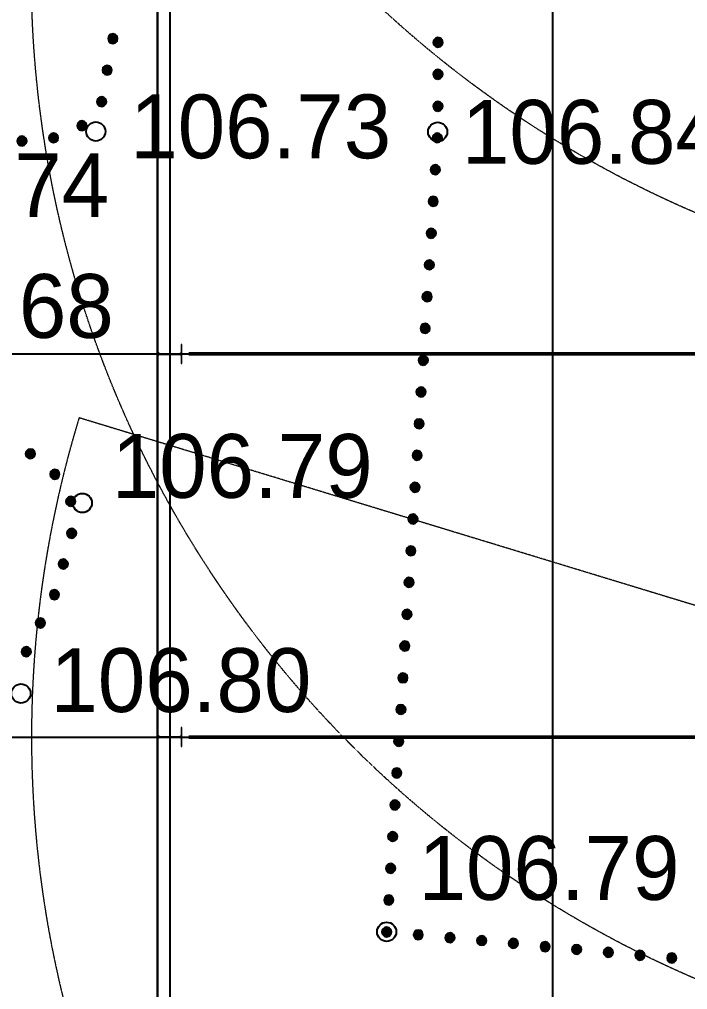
# Model space of a CAD drawing. Header units: millimetres. Extents: x 172667 to 1873135, y -274708 to 168495.
# Drawn here: x 1775356 to 1785829, y 29312 to 44510 of the extents above; entities that cross this region are included whole.
import ezdxf
from ezdxf.enums import TextEntityAlignment as Align

# ---------------------------------------------------------------- set-up
doc = ezdxf.new("R2010")
doc.units = ezdxf.units.MM
doc.linetypes.add('DASHED', pattern=[0.75, 0.5, -0.25])
doc.linetypes.add('осевая', pattern=[2, 1.25, -0.25, 0.25, -0.25])
for name, color, linetype, lineweight in [('0004-Осевая', 4, 'осевая', 25), ('СО_20_колонны', 7, 'Continuous', 50), ('СО_50_фермы', 7, 'Continuous', 50)]:
    doc.layers.add(name, color=color, linetype=linetype, lineweight=lineweight)
doc.layers.add('_ТОПО', color=253, linetype='Continuous')
doc.layers.add('SC007', color=7, linetype='Continuous')
doc.styles.add('F2', font='', dxfattribs={"height": 0.000909972})
doc.styles.get('F2').set_extended_font_data('D431')

# ---------------------------------------------------------------- blocks, each defined once
blk = doc.blocks.new('SYMBOL2060001')
at = {"layer": 'SC007'}
blk.add_circle((0, 0), 0.15, dxfattribs=at)
blk = doc.blocks.new('APF136500')
at = {"lineweight": 13}
for p, q in [((-149.5, 370.5), (-149.5, 383)), ((-149.5, 383), (149.5, 383)), ((-28, 370.5), (-149.5, 370.5)), ((-6, 34.5), (-6, 348.5)), ((6, 34.5), (6, 348.5)), ((149.5, 370.5), (28, 370.5)), ((149.5, 383), (149.5, 370.5)), ((-149.5, 0), (-149.5, 12.5)), ((-149.5, 12.5), (-28, 12.5)), ((149.5, 0), (-149.5, 0)), ((28, 12.5), (149.5, 12.5)), ((149.5, 12.5), (149.5, 0))]:
    blk.add_line(p, q, dxfattribs=at)
for centre, start, end in [((-28, 348.5), 0, 90), ((28, 348.5), 90, 180), ((-28, 34.5), 270, 0), ((28, 34.5), 180, 270)]:
    blk.add_arc(centre, 22, start, end, dxfattribs=at)
blk.add_point((0, 191.5), dxfattribs=at)

msp = doc.modelspace()

# ---------------------------------------------------------------- hatches: boundary and pattern name
at = {"layer": '_ТОПО', "linetype": 'ByBlock', "lineweight": -2}
for points in [[(1776821.2, 44135.1), (1776856.2, 44145.1), (1776886.2, 44170.1), (1776896.2, 44210.1), (1776886.2, 44245.1), (1776856.2, 44275.1), (1776821.2, 44285.1), (1776781.2, 44275.1), (1776756.2, 44245.1), (1776746.2, 44210.1), (1776756.2, 44170.1), (1776781.2, 44145.1)], [(1781916.2, 44075.1), (1781956.2, 44085.1), (1781981.2, 44110.1), (1781991.2, 44150.1), (1781981.2, 44185.1), (1781956.2, 44215.1), (1781916.2, 44225.1), (1781881.2, 44215.1), (1781851.2, 44185.1), (1781841.2, 44150.1), (1781851.2, 44110.1), (1781881.2, 44085.1)], [(1776731.2, 43640.1), (1776771.2, 43650.1), (1776796.2, 43680.1), (1776806.2, 43715.1), (1776796.2, 43755.1), (1776771.2, 43780.1), (1776731.2, 43790.1), (1776696.2, 43780.1), (1776666.2, 43755.1), (1776656.2, 43715.1), (1776666.2, 43680.1), (1776696.2, 43650.1)], [(1781916.2, 43575.1), (1781951.2, 43585.1), (1781981.2, 43615.1), (1781991.2, 43650.1), (1781981.2, 43690.1), (1781951.2, 43715.1), (1781916.2, 43725.1), (1781876.2, 43715.1), (1781851.2, 43690.1), (1781841.2, 43650.1), (1781851.2, 43615.1), (1781876.2, 43585.1)], [(1776646.2, 43145.1), (1776681.2, 43155.1), (1776711.2, 43185.1), (1776721.2, 43220.1), (1776711.2, 43260.1), (1776681.2, 43285.1), (1776646.2, 43295.1), (1776606.2, 43285.1), (1776581.2, 43260.1), (1776571.2, 43220.1), (1776581.2, 43185.1), (1776606.2, 43155.1)], [(1781916.2, 43075.1), (1781951.2, 43085.1), (1781981.2, 43115.1), (1781991.2, 43150.1), (1781981.2, 43190.1), (1781951.2, 43215.1), (1781916.2, 43225.1), (1781876.2, 43215.1), (1781851.2, 43190.1), (1781841.2, 43150.1), (1781851.2, 43115.1), (1781876.2, 43085.1)], [(1776336.2, 42770.1), (1776371.2, 42780.1), (1776401.2, 42810.1), (1776411.2, 42845.1), (1776401.2, 42885.1), (1776371.2, 42910.1), (1776336.2, 42920.1), (1776296.2, 42910.1), (1776271.2, 42885.1), (1776261.2, 42845.1), (1776271.2, 42810.1), (1776296.2, 42780.1)], [(1775891.2, 42580.1), (1775931.2, 42590.1), (1775956.2, 42615.1), (1775966.2, 42655.1), (1775956.2, 42690.1), (1775931.2, 42720.1), (1775891.2, 42730.1), (1775856.2, 42720.1), (1775826.2, 42690.1), (1775816.2, 42655.1), (1775826.2, 42615.1), (1775856.2, 42590.1)], [(1781906.2, 42580.1), (1781941.2, 42590.1), (1781971.2, 42615.1), (1781981.2, 42655.1), (1781971.2, 42690.1), (1781941.2, 42720.1), (1781906.2, 42730.1), (1781871.2, 42720.1), (1781841.2, 42690.1), (1781831.2, 42655.1), (1781841.2, 42615.1), (1781871.2, 42590.1)], [(1775396.2, 42530.1), (1775431.2, 42540.1), (1775461.2, 42570.1), (1775471.2, 42605.1), (1775461.2, 42645.1), (1775431.2, 42670.1), (1775396.2, 42680.1), (1775356.2, 42670.1), (1775331.2, 42645.1), (1775321.2, 42605.1), (1775331.2, 42570.1), (1775356.2, 42540.1)], [(1781876.2, 42080.1), (1781911.2, 42090.1), (1781941.2, 42120.1), (1781951.2, 42155.1), (1781941.2, 42195.1), (1781911.2, 42220.1), (1781876.2, 42230.1), (1781836.2, 42220.1), (1781811.2, 42195.1), (1781801.2, 42155.1), (1781811.2, 42120.1), (1781836.2, 42090.1)], [(1781841.2, 41585.1), (1781881.2, 41595.1), (1781906.2, 41620.1), (1781916.2, 41660.1), (1781906.2, 41695.1), (1781881.2, 41725.1), (1781841.2, 41735.1), (1781806.2, 41725.1), (1781776.2, 41695.1), (1781766.2, 41660.1), (1781776.2, 41620.1), (1781806.2, 41595.1)], [(1781811.2, 41085.1), (1781846.2, 41095.1), (1781876.2, 41125.1), (1781886.2, 41160.1), (1781876.2, 41200.1), (1781846.2, 41225.1), (1781811.2, 41235.1), (1781771.2, 41225.1), (1781746.2, 41200.1), (1781736.2, 41160.1), (1781746.2, 41125.1), (1781771.2, 41095.1)], [(1781781.2, 40590.1), (1781816.2, 40600.1), (1781846.2, 40625.1), (1781856.2, 40665.1), (1781846.2, 40700.1), (1781816.2, 40730.1), (1781781.2, 40740.1), (1781741.2, 40730.1), (1781716.2, 40700.1), (1781706.2, 40665.1), (1781716.2, 40625.1), (1781741.2, 40600.1)], [(1781746.2, 40090.1), (1781786.2, 40100.1), (1781811.2, 40130.1), (1781821.2, 40165.1), (1781811.2, 40205.1), (1781786.2, 40230.1), (1781746.2, 40240.1), (1781711.2, 40230.1), (1781681.2, 40205.1), (1781671.2, 40165.1), (1781681.2, 40130.1), (1781711.2, 40100.1)], [(1781716.2, 39595.1), (1781751.2, 39605.1), (1781781.2, 39630.1), (1781791.2, 39670.1), (1781781.2, 39705.1), (1781751.2, 39735.1), (1781716.2, 39745.1), (1781676.2, 39735.1), (1781651.2, 39705.1), (1781641.2, 39670.1), (1781651.2, 39630.1), (1781676.2, 39605.1)], [(1781686.2, 39095.1), (1781721.2, 39105.1), (1781751.2, 39135.1), (1781761.2, 39170.1), (1781751.2, 39210.1), (1781721.2, 39235.1), (1781686.2, 39245.1), (1781646.2, 39235.1), (1781621.2, 39210.1), (1781611.2, 39170.1), (1781621.2, 39135.1), (1781646.2, 39105.1)], [(1781651.2, 38600.1), (1781691.2, 38610.1), (1781716.2, 38635.1), (1781726.2, 38675.1), (1781716.2, 38710.1), (1781691.2, 38740.1), (1781651.2, 38750.1), (1781616.2, 38740.1), (1781586.2, 38710.1), (1781576.2, 38675.1), (1781586.2, 38635.1), (1781616.2, 38610.1)], [(1781621.2, 38100.1), (1781656.2, 38110.1), (1781686.2, 38140.1), (1781696.2, 38175.1), (1781686.2, 38215.1), (1781656.2, 38240.1), (1781621.2, 38250.1), (1781581.2, 38240.1), (1781556.2, 38215.1), (1781546.2, 38175.1), (1781556.2, 38140.1), (1781581.2, 38110.1)], [(1775526.2, 37630.1), (1775566.2, 37640.1), (1775591.2, 37665.1), (1775601.2, 37705.1), (1775591.2, 37740.1), (1775566.2, 37770.1), (1775526.2, 37780.1), (1775491.2, 37770.1), (1775461.2, 37740.1), (1775451.2, 37705.1), (1775461.2, 37665.1), (1775491.2, 37640.1)], [(1781586.2, 37605.1), (1781626.2, 37615.1), (1781651.2, 37640.1), (1781661.2, 37680.1), (1781651.2, 37715.1), (1781626.2, 37745.1), (1781586.2, 37755.1), (1781551.2, 37745.1), (1781526.2, 37715.1), (1781516.2, 37680.1), (1781526.2, 37640.1), (1781551.2, 37615.1)], [(1775911.2, 37310.1), (1775951.2, 37320.1), (1775976.2, 37350.1), (1775986.2, 37385.1), (1775976.2, 37425.1), (1775951.2, 37450.1), (1775911.2, 37460.1), (1775876.2, 37450.1), (1775846.2, 37425.1), (1775836.2, 37385.1), (1775846.2, 37350.1), (1775876.2, 37320.1)], [(1781556.2, 37105.1), (1781596.2, 37115.1), (1781621.2, 37145.1), (1781631.2, 37180.1), (1781621.2, 37220.1), (1781596.2, 37245.1), (1781556.2, 37255.1), (1781521.2, 37245.1), (1781491.2, 37220.1), (1781481.2, 37180.1), (1781491.2, 37145.1), (1781521.2, 37115.1)], [(1776161.2, 36885.1), (1776201.2, 36895.1), (1776226.2, 36920.1), (1776236.2, 36960.1), (1776226.2, 36995.1), (1776201.2, 37025.1), (1776161.2, 37035.1), (1776126.2, 37025.1), (1776096.2, 36995.1), (1776086.2, 36960.1), (1776096.2, 36920.1), (1776126.2, 36895.1)], [(1781526.2, 36610.1), (1781561.2, 36620.1), (1781591.2, 36645.1), (1781601.2, 36685.1), (1781591.2, 36720.1), (1781561.2, 36750.1), (1781526.2, 36760.1), (1781486.2, 36750.1), (1781461.2, 36720.1), (1781451.2, 36685.1), (1781461.2, 36645.1), (1781486.2, 36620.1)], [(1776176.2, 36385.1), (1776211.2, 36395.1), (1776241.2, 36425.1), (1776251.2, 36460.1), (1776241.2, 36500.1), (1776211.2, 36525.1), (1776176.2, 36535.1), (1776136.2, 36525.1), (1776111.2, 36500.1), (1776101.2, 36460.1), (1776111.2, 36425.1), (1776136.2, 36395.1)], [(1781491.2, 36110.1), (1781531.2, 36120.1), (1781556.2, 36150.1), (1781566.2, 36185.1), (1781556.2, 36225.1), (1781531.2, 36250.1), (1781491.2, 36260.1), (1781456.2, 36250.1), (1781426.2, 36225.1), (1781416.2, 36185.1), (1781426.2, 36150.1), (1781456.2, 36120.1)], [(1776046.2, 35905.1), (1776081.2, 35915.1), (1776111.2, 35940.1), (1776121.2, 35980.1), (1776111.2, 36015.1), (1776081.2, 36045.1), (1776046.2, 36055.1), (1776006.2, 36045.1), (1775981.2, 36015.1), (1775971.2, 35980.1), (1775981.2, 35940.1), (1776006.2, 35915.1)], [(1781461.2, 35615.1), (1781501.2, 35625.1), (1781526.2, 35650.1), (1781536.2, 35690.1), (1781526.2, 35725.1), (1781501.2, 35755.1), (1781461.2, 35765.1), (1781426.2, 35755.1), (1781396.2, 35725.1), (1781386.2, 35690.1), (1781396.2, 35650.1), (1781426.2, 35625.1)], [(1775906.2, 35425.1), (1775941.2, 35435.1), (1775971.2, 35465.1), (1775981.2, 35500.1), (1775971.2, 35540.1), (1775941.2, 35565.1), (1775906.2, 35575.1), (1775866.2, 35565.1), (1775841.2, 35540.1), (1775831.2, 35500.1), (1775841.2, 35465.1), (1775866.2, 35435.1)], [(1781431.2, 35115.1), (1781466.2, 35125.1), (1781496.2, 35155.1), (1781506.2, 35190.1), (1781496.2, 35230.1), (1781466.2, 35255.1), (1781431.2, 35265.1), (1781391.2, 35255.1), (1781366.2, 35230.1), (1781356.2, 35190.1), (1781366.2, 35155.1), (1781391.2, 35125.1)], [(1775686.2, 34980.1), (1775721.2, 34990.1), (1775751.2, 35015.1), (1775761.2, 35055.1), (1775751.2, 35090.1), (1775721.2, 35120.1), (1775686.2, 35130.1), (1775646.2, 35120.1), (1775621.2, 35090.1), (1775611.2, 35055.1), (1775621.2, 35015.1), (1775646.2, 34990.1)], [(1775466.2, 34530.1), (1775501.2, 34540.1), (1775531.2, 34570.1), (1775541.2, 34605.1), (1775531.2, 34645.1), (1775501.2, 34670.1), (1775466.2, 34680.1), (1775426.2, 34670.1), (1775401.2, 34645.1), (1775391.2, 34605.1), (1775401.2, 34570.1), (1775426.2, 34540.1)], [(1781396.2, 34620.1), (1781436.2, 34630.1), (1781461.2, 34655.1), (1781471.2, 34695.1), (1781461.2, 34730.1), (1781436.2, 34760.1), (1781396.2, 34770.1), (1781361.2, 34760.1), (1781331.2, 34730.1), (1781321.2, 34695.1), (1781331.2, 34655.1), (1781361.2, 34630.1)], [(1781366.2, 34120.1), (1781406.2, 34130.1), (1781431.2, 34160.1), (1781441.2, 34195.1), (1781431.2, 34235.1), (1781406.2, 34260.1), (1781366.2, 34270.1), (1781331.2, 34260.1), (1781301.2, 34235.1), (1781291.2, 34195.1), (1781301.2, 34160.1), (1781331.2, 34130.1)], [(1781336.2, 33625.1), (1781371.2, 33635.1), (1781401.2, 33660.1), (1781411.2, 33700.1), (1781401.2, 33735.1), (1781371.2, 33765.1), (1781336.2, 33775.1), (1781296.2, 33765.1), (1781271.2, 33735.1), (1781261.2, 33700.1), (1781271.2, 33660.1), (1781296.2, 33635.1)], [(1781301.2, 33125.1), (1781341.2, 33135.1), (1781366.2, 33165.1), (1781376.2, 33200.1), (1781366.2, 33240.1), (1781341.2, 33265.1), (1781301.2, 33275.1), (1781266.2, 33265.1), (1781236.2, 33240.1), (1781226.2, 33200.1), (1781236.2, 33165.1), (1781266.2, 33135.1)], [(1781271.2, 32630.1), (1781306.2, 32640.1), (1781336.2, 32665.1), (1781346.2, 32705.1), (1781336.2, 32740.1), (1781306.2, 32770.1), (1781271.2, 32780.1), (1781231.2, 32770.1), (1781206.2, 32740.1), (1781196.2, 32705.1), (1781206.2, 32665.1), (1781231.2, 32640.1)], [(1781241.2, 32130.1), (1781276.2, 32140.1), (1781306.2, 32170.1), (1781316.2, 32205.1), (1781306.2, 32245.1), (1781276.2, 32270.1), (1781241.2, 32280.1), (1781201.2, 32270.1), (1781176.2, 32245.1), (1781166.2, 32205.1), (1781176.2, 32170.1), (1781201.2, 32140.1)], [(1781206.2, 31635.1), (1781246.2, 31645.1), (1781271.2, 31670.1), (1781281.2, 31710.1), (1781271.2, 31745.1), (1781246.2, 31775.1), (1781206.2, 31785.1), (1781171.2, 31775.1), (1781141.2, 31745.1), (1781131.2, 31710.1), (1781141.2, 31670.1), (1781171.2, 31645.1)], [(1781176.2, 31135.1), (1781211.2, 31145.1), (1781241.2, 31175.1), (1781251.2, 31210.1), (1781241.2, 31250.1), (1781211.2, 31275.1), (1781176.2, 31285.1), (1781136.2, 31275.1), (1781111.2, 31250.1), (1781101.2, 31210.1), (1781111.2, 31175.1), (1781136.2, 31145.1)], [(1781146.2, 30640.1), (1781181.2, 30650.1), (1781211.2, 30675.1), (1781221.2, 30715.1), (1781211.2, 30750.1), (1781181.2, 30780.1), (1781146.2, 30790.1), (1781106.2, 30780.1), (1781081.2, 30750.1), (1781071.2, 30715.1), (1781081.2, 30675.1), (1781106.2, 30650.1)], [(1781111.2, 30140.1), (1781151.2, 30150.1), (1781176.2, 30180.1), (1781186.2, 30215.1), (1781176.2, 30255.1), (1781151.2, 30280.1), (1781111.2, 30290.1), (1781076.2, 30280.1), (1781046.2, 30255.1), (1781036.2, 30215.1), (1781046.2, 30180.1), (1781076.2, 30150.1)], [(1781606.2, 30095.1), (1781646.2, 30105.1), (1781671.2, 30135.1), (1781681.2, 30170.1), (1781671.2, 30210.1), (1781646.2, 30235.1), (1781606.2, 30245.1), (1781571.2, 30235.1), (1781546.2, 30210.1), (1781531.2, 30170.1), (1781546.2, 30135.1), (1781571.2, 30105.1)], [(1782106.2, 30050.1), (1782141.2, 30060.1), (1782171.2, 30090.1), (1782181.2, 30125.1), (1782171.2, 30165.1), (1782141.2, 30190.1), (1782106.2, 30200.1), (1782066.2, 30190.1), (1782041.2, 30165.1), (1782031.2, 30125.1), (1782041.2, 30090.1), (1782066.2, 30060.1)], [(1782601.2, 30005.1), (1782641.2, 30015.1), (1782666.2, 30040.1), (1782676.2, 30080.1), (1782666.2, 30115.1), (1782641.2, 30145.1), (1782601.2, 30155.1), (1782566.2, 30145.1), (1782536.2, 30115.1), (1782526.2, 30080.1), (1782536.2, 30040.1), (1782566.2, 30015.1)], [(1783096.2, 29960.1), (1783136.2, 29970.1), (1783161.2, 29995.1), (1783171.2, 30035.1), (1783161.2, 30070.1), (1783136.2, 30100.1), (1783096.2, 30110.1), (1783061.2, 30100.1), (1783031.2, 30070.1), (1783021.2, 30035.1), (1783031.2, 29995.1), (1783061.2, 29970.1)], [(1783596.2, 29910.1), (1783631.2, 29920.1), (1783661.2, 29950.1), (1783671.2, 29985.1), (1783661.2, 30025.1), (1783631.2, 30050.1), (1783596.2, 30060.1), (1783556.2, 30050.1), (1783531.2, 30025.1), (1783521.2, 29985.1), (1783531.2, 29950.1), (1783556.2, 29920.1)], [(1784091.2, 29865.1), (1784126.2, 29875.1), (1784156.2, 29905.1), (1784166.2, 29940.1), (1784156.2, 29980.1), (1784126.2, 30005.1), (1784091.2, 30015.1), (1784051.2, 30005.1), (1784026.2, 29980.1), (1784016.2, 29940.1), (1784026.2, 29905.1), (1784051.2, 29875.1)], [(1784586.2, 29820.1), (1784626.2, 29830.1), (1784651.2, 29860.1), (1784661.2, 29895.1), (1784651.2, 29935.1), (1784626.2, 29960.1), (1784586.2, 29970.1), (1784551.2, 29960.1), (1784521.2, 29935.1), (1784511.2, 29895.1), (1784521.2, 29860.1), (1784551.2, 29830.1)], [(1785081.2, 29775.1), (1785121.2, 29785.1), (1785146.2, 29810.1), (1785156.2, 29850.1), (1785146.2, 29885.1), (1785121.2, 29915.1), (1785081.2, 29925.1), (1785046.2, 29915.1), (1785016.2, 29885.1), (1785006.2, 29850.1), (1785016.2, 29810.1), (1785046.2, 29785.1)], [(1785581.2, 29730.1), (1785616.2, 29740.1), (1785646.2, 29765.1), (1785656.2, 29805.1), (1785646.2, 29840.1), (1785616.2, 29870.1), (1785581.2, 29880.1), (1785541.2, 29870.1), (1785516.2, 29840.1), (1785506.2, 29805.1), (1785516.2, 29765.1), (1785541.2, 29740.1)]]:
    msp.add_hatch(color=8, dxfattribs=at).paths.add_polyline_path(points)

# ---------------------------------------------------------------- linework, layer by layer
at = {"color": 6, "linetype": 'DASHED', "lineweight": 20, "ltscale": 5}
msp.add_line((1792717, 33268.6, 107296.5), (1776291.5, 38268.6, 107296.5), dxfattribs=at)
at = {"lineweight": 30, "elevation": 107296.5}
msp.add_lwpolyline([(1777520.5, 15119.1), (1807903.5, 15119.1), (1807903.5, 63418.1), (1777520.5, 63418.1)], close=True, dxfattribs=at)
at = {"color": 6, "linetype": 'DASHED', "lineweight": 20, "ltscale": 5}
for centre in [(1792712, 57268.6, 107296.5), (1792712, 45268.6, 107296.5)]:
    msp.add_circle(centre, 17169.7, dxfattribs=at)
msp.add_arc((1792717, 33268.6, 107296.5), 17169.7, 163.06951, 18.78084, dxfattribs=at)
at = {"layer": '0004-Осевая'}
msp.add_lwpolyline([(1777712, 87666.9), (1777712, 7270.3)], dxfattribs=at)
at = {"layer": '0004-Осевая', "elevation": 107296.5}
for points in [[(1777712, 65911.8), (1777712, -4591.9)], [(1783712, 65911.8), (1783712, -4591.9)], [(1760944, 39268.6), (1808719.1, 39268.6)], [(1761344, 33268.6), (1808719.1, 33268.6)]]:
    msp.add_lwpolyline(points, dxfattribs=at)
at = {"layer": '_ТОПО', "color": 8, "linetype": 'ByBlock', "lineweight": -2, "flags": 128}
for points, elevation in [([(1776821.2, 44135.1), (1776856.2, 44145.1), (1776886.2, 44170.1), (1776896.2, 44210.1), (1776886.2, 44245.1), (1776856.2, 44275.1), (1776821.2, 44285.1), (1776781.2, 44275.1), (1776756.2, 44245.1), (1776746.2, 44210.1), (1776756.2, 44170.1), (1776781.2, 44145.1), (1776821.2, 44135.1)], 106465.3), ([(1776821.2, 44135.1), (1776856.2, 44145.1), (1776886.2, 44170.1), (1776896.2, 44210.1), (1776886.2, 44245.1), (1776856.2, 44275.1), (1776821.2, 44285.1), (1776781.2, 44275.1), (1776756.2, 44245.1), (1776746.2, 44210.1), (1776756.2, 44170.1), (1776781.2, 44145.1), (1776821.2, 44135.1)], 106465.3), ([(1781916.2, 44075.1), (1781956.2, 44085.1), (1781981.2, 44110.1), (1781991.2, 44150.1), (1781981.2, 44185.1), (1781956.2, 44215.1), (1781916.2, 44225.1), (1781881.2, 44215.1), (1781851.2, 44185.1), (1781841.2, 44150.1), (1781851.2, 44110.1), (1781881.2, 44085.1), (1781916.2, 44075.1)], 106779), ([(1781916.2, 44075.1), (1781956.2, 44085.1), (1781981.2, 44110.1), (1781991.2, 44150.1), (1781981.2, 44185.1), (1781956.2, 44215.1), (1781916.2, 44225.1), (1781881.2, 44215.1), (1781851.2, 44185.1), (1781841.2, 44150.1), (1781851.2, 44110.1), (1781881.2, 44085.1), (1781916.2, 44075.1)], 106779), ([(1776731.2, 43640.1), (1776771.2, 43650.1), (1776796.2, 43680.1), (1776806.2, 43715.1), (1776796.2, 43755.1), (1776771.2, 43780.1), (1776731.2, 43790.1), (1776696.2, 43780.1), (1776666.2, 43755.1), (1776656.2, 43715.1), (1776666.2, 43680.1), (1776696.2, 43650.1), (1776731.2, 43640.1)], 106465.3), ([(1776731.2, 43640.1), (1776771.2, 43650.1), (1776796.2, 43680.1), (1776806.2, 43715.1), (1776796.2, 43755.1), (1776771.2, 43780.1), (1776731.2, 43790.1), (1776696.2, 43780.1), (1776666.2, 43755.1), (1776656.2, 43715.1), (1776666.2, 43680.1), (1776696.2, 43650.1), (1776731.2, 43640.1)], 106465.3), ([(1781916.2, 43575.1), (1781951.2, 43585.1), (1781981.2, 43615.1), (1781991.2, 43650.1), (1781981.2, 43690.1), (1781951.2, 43715.1), (1781916.2, 43725.1), (1781876.2, 43715.1), (1781851.2, 43690.1), (1781841.2, 43650.1), (1781851.2, 43615.1), (1781876.2, 43585.1), (1781916.2, 43575.1)], 106779), ([(1781916.2, 43575.1), (1781951.2, 43585.1), (1781981.2, 43615.1), (1781991.2, 43650.1), (1781981.2, 43690.1), (1781951.2, 43715.1), (1781916.2, 43725.1), (1781876.2, 43715.1), (1781851.2, 43690.1), (1781841.2, 43650.1), (1781851.2, 43615.1), (1781876.2, 43585.1), (1781916.2, 43575.1)], 106779), ([(1776646.2, 43145.1), (1776681.2, 43155.1), (1776711.2, 43185.1), (1776721.2, 43220.1), (1776711.2, 43260.1), (1776681.2, 43285.1), (1776646.2, 43295.1), (1776606.2, 43285.1), (1776581.2, 43260.1), (1776571.2, 43220.1), (1776581.2, 43185.1), (1776606.2, 43155.1), (1776646.2, 43145.1)], 106465.3), ([(1776646.2, 43145.1), (1776681.2, 43155.1), (1776711.2, 43185.1), (1776721.2, 43220.1), (1776711.2, 43260.1), (1776681.2, 43285.1), (1776646.2, 43295.1), (1776606.2, 43285.1), (1776581.2, 43260.1), (1776571.2, 43220.1), (1776581.2, 43185.1), (1776606.2, 43155.1), (1776646.2, 43145.1)], 106465.3), ([(1781916.2, 43075.1), (1781951.2, 43085.1), (1781981.2, 43115.1), (1781991.2, 43150.1), (1781981.2, 43190.1), (1781951.2, 43215.1), (1781916.2, 43225.1), (1781876.2, 43215.1), (1781851.2, 43190.1), (1781841.2, 43150.1), (1781851.2, 43115.1), (1781876.2, 43085.1), (1781916.2, 43075.1)], 106779), ([(1781916.2, 43075.1), (1781951.2, 43085.1), (1781981.2, 43115.1), (1781991.2, 43150.1), (1781981.2, 43190.1), (1781951.2, 43215.1), (1781916.2, 43225.1), (1781876.2, 43215.1), (1781851.2, 43190.1), (1781841.2, 43150.1), (1781851.2, 43115.1), (1781876.2, 43085.1), (1781916.2, 43075.1)], 106779), ([(1776336.2, 42770.1), (1776371.2, 42780.1), (1776401.2, 42810.1), (1776411.2, 42845.1), (1776401.2, 42885.1), (1776371.2, 42910.1), (1776336.2, 42920.1), (1776296.2, 42910.1), (1776271.2, 42885.1), (1776261.2, 42845.1), (1776271.2, 42810.1), (1776296.2, 42780.1), (1776336.2, 42770.1)], 106465.3), ([(1776336.2, 42770.1), (1776371.2, 42780.1), (1776401.2, 42810.1), (1776411.2, 42845.1), (1776401.2, 42885.1), (1776371.2, 42910.1), (1776336.2, 42920.1), (1776296.2, 42910.1), (1776271.2, 42885.1), (1776261.2, 42845.1), (1776271.2, 42810.1), (1776296.2, 42780.1), (1776336.2, 42770.1)], 106465.3), ([(1775891.2, 42580.1), (1775931.2, 42590.1), (1775956.2, 42615.1), (1775966.2, 42655.1), (1775956.2, 42690.1), (1775931.2, 42720.1), (1775891.2, 42730.1), (1775856.2, 42720.1), (1775826.2, 42690.1), (1775816.2, 42655.1), (1775826.2, 42615.1), (1775856.2, 42590.1), (1775891.2, 42580.1)], 106465.3), ([(1775891.2, 42580.1), (1775931.2, 42590.1), (1775956.2, 42615.1), (1775966.2, 42655.1), (1775956.2, 42690.1), (1775931.2, 42720.1), (1775891.2, 42730.1), (1775856.2, 42720.1), (1775826.2, 42690.1), (1775816.2, 42655.1), (1775826.2, 42615.1), (1775856.2, 42590.1), (1775891.2, 42580.1)], 106465.3), ([(1781906.2, 42580.1), (1781941.2, 42590.1), (1781971.2, 42615.1), (1781981.2, 42655.1), (1781971.2, 42690.1), (1781941.2, 42720.1), (1781906.2, 42730.1), (1781871.2, 42720.1), (1781841.2, 42690.1), (1781831.2, 42655.1), (1781841.2, 42615.1), (1781871.2, 42590.1), (1781906.2, 42580.1)], 106779), ([(1781906.2, 42580.1), (1781941.2, 42590.1), (1781971.2, 42615.1), (1781981.2, 42655.1), (1781971.2, 42690.1), (1781941.2, 42720.1), (1781906.2, 42730.1), (1781871.2, 42720.1), (1781841.2, 42690.1), (1781831.2, 42655.1), (1781841.2, 42615.1), (1781871.2, 42590.1), (1781906.2, 42580.1)], 106779), ([(1775396.2, 42530.1), (1775431.2, 42540.1), (1775461.2, 42570.1), (1775471.2, 42605.1), (1775461.2, 42645.1), (1775431.2, 42670.1), (1775396.2, 42680.1), (1775356.2, 42670.1), (1775331.2, 42645.1), (1775321.2, 42605.1), (1775331.2, 42570.1), (1775356.2, 42540.1), (1775396.2, 42530.1)], 106465.3), ([(1775396.2, 42530.1), (1775431.2, 42540.1), (1775461.2, 42570.1), (1775471.2, 42605.1), (1775461.2, 42645.1), (1775431.2, 42670.1), (1775396.2, 42680.1), (1775356.2, 42670.1), (1775331.2, 42645.1), (1775321.2, 42605.1), (1775331.2, 42570.1), (1775356.2, 42540.1), (1775396.2, 42530.1)], 106465.3), ([(1781876.2, 42080.1), (1781911.2, 42090.1), (1781941.2, 42120.1), (1781951.2, 42155.1), (1781941.2, 42195.1), (1781911.2, 42220.1), (1781876.2, 42230.1), (1781836.2, 42220.1), (1781811.2, 42195.1), (1781801.2, 42155.1), (1781811.2, 42120.1), (1781836.2, 42090.1), (1781876.2, 42080.1)], 106779), ([(1781876.2, 42080.1), (1781911.2, 42090.1), (1781941.2, 42120.1), (1781951.2, 42155.1), (1781941.2, 42195.1), (1781911.2, 42220.1), (1781876.2, 42230.1), (1781836.2, 42220.1), (1781811.2, 42195.1), (1781801.2, 42155.1), (1781811.2, 42120.1), (1781836.2, 42090.1), (1781876.2, 42080.1)], 106779), ([(1781841.2, 41585.1), (1781881.2, 41595.1), (1781906.2, 41620.1), (1781916.2, 41660.1), (1781906.2, 41695.1), (1781881.2, 41725.1), (1781841.2, 41735.1), (1781806.2, 41725.1), (1781776.2, 41695.1), (1781766.2, 41660.1), (1781776.2, 41620.1), (1781806.2, 41595.1), (1781841.2, 41585.1)], 106779), ([(1781841.2, 41585.1), (1781881.2, 41595.1), (1781906.2, 41620.1), (1781916.2, 41660.1), (1781906.2, 41695.1), (1781881.2, 41725.1), (1781841.2, 41735.1), (1781806.2, 41725.1), (1781776.2, 41695.1), (1781766.2, 41660.1), (1781776.2, 41620.1), (1781806.2, 41595.1), (1781841.2, 41585.1)], 106779), ([(1781811.2, 41085.1), (1781846.2, 41095.1), (1781876.2, 41125.1), (1781886.2, 41160.1), (1781876.2, 41200.1), (1781846.2, 41225.1), (1781811.2, 41235.1), (1781771.2, 41225.1), (1781746.2, 41200.1), (1781736.2, 41160.1), (1781746.2, 41125.1), (1781771.2, 41095.1), (1781811.2, 41085.1)], 106779), ([(1781811.2, 41085.1), (1781846.2, 41095.1), (1781876.2, 41125.1), (1781886.2, 41160.1), (1781876.2, 41200.1), (1781846.2, 41225.1), (1781811.2, 41235.1), (1781771.2, 41225.1), (1781746.2, 41200.1), (1781736.2, 41160.1), (1781746.2, 41125.1), (1781771.2, 41095.1), (1781811.2, 41085.1)], 106779), ([(1781781.2, 40590.1), (1781816.2, 40600.1), (1781846.2, 40625.1), (1781856.2, 40665.1), (1781846.2, 40700.1), (1781816.2, 40730.1), (1781781.2, 40740.1), (1781741.2, 40730.1), (1781716.2, 40700.1), (1781706.2, 40665.1), (1781716.2, 40625.1), (1781741.2, 40600.1), (1781781.2, 40590.1)], 106779), ([(1781781.2, 40590.1), (1781816.2, 40600.1), (1781846.2, 40625.1), (1781856.2, 40665.1), (1781846.2, 40700.1), (1781816.2, 40730.1), (1781781.2, 40740.1), (1781741.2, 40730.1), (1781716.2, 40700.1), (1781706.2, 40665.1), (1781716.2, 40625.1), (1781741.2, 40600.1), (1781781.2, 40590.1)], 106779), ([(1781746.2, 40090.1), (1781786.2, 40100.1), (1781811.2, 40130.1), (1781821.2, 40165.1), (1781811.2, 40205.1), (1781786.2, 40230.1), (1781746.2, 40240.1), (1781711.2, 40230.1), (1781681.2, 40205.1), (1781671.2, 40165.1), (1781681.2, 40130.1), (1781711.2, 40100.1), (1781746.2, 40090.1)], 106779), ([(1781746.2, 40090.1), (1781786.2, 40100.1), (1781811.2, 40130.1), (1781821.2, 40165.1), (1781811.2, 40205.1), (1781786.2, 40230.1), (1781746.2, 40240.1), (1781711.2, 40230.1), (1781681.2, 40205.1), (1781671.2, 40165.1), (1781681.2, 40130.1), (1781711.2, 40100.1), (1781746.2, 40090.1)], 106779), ([(1781716.2, 39595.1), (1781751.2, 39605.1), (1781781.2, 39630.1), (1781791.2, 39670.1), (1781781.2, 39705.1), (1781751.2, 39735.1), (1781716.2, 39745.1), (1781676.2, 39735.1), (1781651.2, 39705.1), (1781641.2, 39670.1), (1781651.2, 39630.1), (1781676.2, 39605.1), (1781716.2, 39595.1)], 106779), ([(1781716.2, 39595.1), (1781751.2, 39605.1), (1781781.2, 39630.1), (1781791.2, 39670.1), (1781781.2, 39705.1), (1781751.2, 39735.1), (1781716.2, 39745.1), (1781676.2, 39735.1), (1781651.2, 39705.1), (1781641.2, 39670.1), (1781651.2, 39630.1), (1781676.2, 39605.1), (1781716.2, 39595.1)], 106779), ([(1781686.2, 39095.1), (1781721.2, 39105.1), (1781751.2, 39135.1), (1781761.2, 39170.1), (1781751.2, 39210.1), (1781721.2, 39235.1), (1781686.2, 39245.1), (1781646.2, 39235.1), (1781621.2, 39210.1), (1781611.2, 39170.1), (1781621.2, 39135.1), (1781646.2, 39105.1), (1781686.2, 39095.1)], 106779), ([(1781686.2, 39095.1), (1781721.2, 39105.1), (1781751.2, 39135.1), (1781761.2, 39170.1), (1781751.2, 39210.1), (1781721.2, 39235.1), (1781686.2, 39245.1), (1781646.2, 39235.1), (1781621.2, 39210.1), (1781611.2, 39170.1), (1781621.2, 39135.1), (1781646.2, 39105.1), (1781686.2, 39095.1)], 106779), ([(1781651.2, 38600.1), (1781691.2, 38610.1), (1781716.2, 38635.1), (1781726.2, 38675.1), (1781716.2, 38710.1), (1781691.2, 38740.1), (1781651.2, 38750.1), (1781616.2, 38740.1), (1781586.2, 38710.1), (1781576.2, 38675.1), (1781586.2, 38635.1), (1781616.2, 38610.1), (1781651.2, 38600.1)], 106779), ([(1781651.2, 38600.1), (1781691.2, 38610.1), (1781716.2, 38635.1), (1781726.2, 38675.1), (1781716.2, 38710.1), (1781691.2, 38740.1), (1781651.2, 38750.1), (1781616.2, 38740.1), (1781586.2, 38710.1), (1781576.2, 38675.1), (1781586.2, 38635.1), (1781616.2, 38610.1), (1781651.2, 38600.1)], 106779), ([(1781621.2, 38100.1), (1781656.2, 38110.1), (1781686.2, 38140.1), (1781696.2, 38175.1), (1781686.2, 38215.1), (1781656.2, 38240.1), (1781621.2, 38250.1), (1781581.2, 38240.1), (1781556.2, 38215.1), (1781546.2, 38175.1), (1781556.2, 38140.1), (1781581.2, 38110.1), (1781621.2, 38100.1)], 106779), ([(1781621.2, 38100.1), (1781656.2, 38110.1), (1781686.2, 38140.1), (1781696.2, 38175.1), (1781686.2, 38215.1), (1781656.2, 38240.1), (1781621.2, 38250.1), (1781581.2, 38240.1), (1781556.2, 38215.1), (1781546.2, 38175.1), (1781556.2, 38140.1), (1781581.2, 38110.1), (1781621.2, 38100.1)], 106779), ([(1775526.2, 37630.1), (1775566.2, 37640.1), (1775591.2, 37665.1), (1775601.2, 37705.1), (1775591.2, 37740.1), (1775566.2, 37770.1), (1775526.2, 37780.1), (1775491.2, 37770.1), (1775461.2, 37740.1), (1775451.2, 37705.1), (1775461.2, 37665.1), (1775491.2, 37640.1), (1775526.2, 37630.1)], 106595.4), ([(1775526.2, 37630.1), (1775566.2, 37640.1), (1775591.2, 37665.1), (1775601.2, 37705.1), (1775591.2, 37740.1), (1775566.2, 37770.1), (1775526.2, 37780.1), (1775491.2, 37770.1), (1775461.2, 37740.1), (1775451.2, 37705.1), (1775461.2, 37665.1), (1775491.2, 37640.1), (1775526.2, 37630.1)], 106595.4), ([(1781586.2, 37605.1), (1781626.2, 37615.1), (1781651.2, 37640.1), (1781661.2, 37680.1), (1781651.2, 37715.1), (1781626.2, 37745.1), (1781586.2, 37755.1), (1781551.2, 37745.1), (1781526.2, 37715.1), (1781516.2, 37680.1), (1781526.2, 37640.1), (1781551.2, 37615.1), (1781586.2, 37605.1)], 106779), ([(1781586.2, 37605.1), (1781626.2, 37615.1), (1781651.2, 37640.1), (1781661.2, 37680.1), (1781651.2, 37715.1), (1781626.2, 37745.1), (1781586.2, 37755.1), (1781551.2, 37745.1), (1781526.2, 37715.1), (1781516.2, 37680.1), (1781526.2, 37640.1), (1781551.2, 37615.1), (1781586.2, 37605.1)], 106779), ([(1775911.2, 37310.1), (1775951.2, 37320.1), (1775976.2, 37350.1), (1775986.2, 37385.1), (1775976.2, 37425.1), (1775951.2, 37450.1), (1775911.2, 37460.1), (1775876.2, 37450.1), (1775846.2, 37425.1), (1775836.2, 37385.1), (1775846.2, 37350.1), (1775876.2, 37320.1), (1775911.2, 37310.1)], 106595.4), ([(1775911.2, 37310.1), (1775951.2, 37320.1), (1775976.2, 37350.1), (1775986.2, 37385.1), (1775976.2, 37425.1), (1775951.2, 37450.1), (1775911.2, 37460.1), (1775876.2, 37450.1), (1775846.2, 37425.1), (1775836.2, 37385.1), (1775846.2, 37350.1), (1775876.2, 37320.1), (1775911.2, 37310.1)], 106595.4), ([(1781556.2, 37105.1), (1781596.2, 37115.1), (1781621.2, 37145.1), (1781631.2, 37180.1), (1781621.2, 37220.1), (1781596.2, 37245.1), (1781556.2, 37255.1), (1781521.2, 37245.1), (1781491.2, 37220.1), (1781481.2, 37180.1), (1781491.2, 37145.1), (1781521.2, 37115.1), (1781556.2, 37105.1)], 106779), ([(1781556.2, 37105.1), (1781596.2, 37115.1), (1781621.2, 37145.1), (1781631.2, 37180.1), (1781621.2, 37220.1), (1781596.2, 37245.1), (1781556.2, 37255.1), (1781521.2, 37245.1), (1781491.2, 37220.1), (1781481.2, 37180.1), (1781491.2, 37145.1), (1781521.2, 37115.1), (1781556.2, 37105.1)], 106779), ([(1776161.2, 36885.1), (1776201.2, 36895.1), (1776226.2, 36920.1), (1776236.2, 36960.1), (1776226.2, 36995.1), (1776201.2, 37025.1), (1776161.2, 37035.1), (1776126.2, 37025.1), (1776096.2, 36995.1), (1776086.2, 36960.1), (1776096.2, 36920.1), (1776126.2, 36895.1), (1776161.2, 36885.1)], 106595.4), ([(1776161.2, 36885.1), (1776201.2, 36895.1), (1776226.2, 36920.1), (1776236.2, 36960.1), (1776226.2, 36995.1), (1776201.2, 37025.1), (1776161.2, 37035.1), (1776126.2, 37025.1), (1776096.2, 36995.1), (1776086.2, 36960.1), (1776096.2, 36920.1), (1776126.2, 36895.1), (1776161.2, 36885.1)], 106595.4), ([(1781526.2, 36610.1), (1781561.2, 36620.1), (1781591.2, 36645.1), (1781601.2, 36685.1), (1781591.2, 36720.1), (1781561.2, 36750.1), (1781526.2, 36760.1), (1781486.2, 36750.1), (1781461.2, 36720.1), (1781451.2, 36685.1), (1781461.2, 36645.1), (1781486.2, 36620.1), (1781526.2, 36610.1)], 106779), ([(1781526.2, 36610.1), (1781561.2, 36620.1), (1781591.2, 36645.1), (1781601.2, 36685.1), (1781591.2, 36720.1), (1781561.2, 36750.1), (1781526.2, 36760.1), (1781486.2, 36750.1), (1781461.2, 36720.1), (1781451.2, 36685.1), (1781461.2, 36645.1), (1781486.2, 36620.1), (1781526.2, 36610.1)], 106779), ([(1776176.2, 36385.1), (1776211.2, 36395.1), (1776241.2, 36425.1), (1776251.2, 36460.1), (1776241.2, 36500.1), (1776211.2, 36525.1), (1776176.2, 36535.1), (1776136.2, 36525.1), (1776111.2, 36500.1), (1776101.2, 36460.1), (1776111.2, 36425.1), (1776136.2, 36395.1), (1776176.2, 36385.1)], 106595.4), ([(1776176.2, 36385.1), (1776211.2, 36395.1), (1776241.2, 36425.1), (1776251.2, 36460.1), (1776241.2, 36500.1), (1776211.2, 36525.1), (1776176.2, 36535.1), (1776136.2, 36525.1), (1776111.2, 36500.1), (1776101.2, 36460.1), (1776111.2, 36425.1), (1776136.2, 36395.1), (1776176.2, 36385.1)], 106595.4), ([(1781491.2, 36110.1), (1781531.2, 36120.1), (1781556.2, 36150.1), (1781566.2, 36185.1), (1781556.2, 36225.1), (1781531.2, 36250.1), (1781491.2, 36260.1), (1781456.2, 36250.1), (1781426.2, 36225.1), (1781416.2, 36185.1), (1781426.2, 36150.1), (1781456.2, 36120.1), (1781491.2, 36110.1)], 106779), ([(1781491.2, 36110.1), (1781531.2, 36120.1), (1781556.2, 36150.1), (1781566.2, 36185.1), (1781556.2, 36225.1), (1781531.2, 36250.1), (1781491.2, 36260.1), (1781456.2, 36250.1), (1781426.2, 36225.1), (1781416.2, 36185.1), (1781426.2, 36150.1), (1781456.2, 36120.1), (1781491.2, 36110.1)], 106779), ([(1776046.2, 35905.1), (1776081.2, 35915.1), (1776111.2, 35940.1), (1776121.2, 35980.1), (1776111.2, 36015.1), (1776081.2, 36045.1), (1776046.2, 36055.1), (1776006.2, 36045.1), (1775981.2, 36015.1), (1775971.2, 35980.1), (1775981.2, 35940.1), (1776006.2, 35915.1), (1776046.2, 35905.1)], 106595.4), ([(1776046.2, 35905.1), (1776081.2, 35915.1), (1776111.2, 35940.1), (1776121.2, 35980.1), (1776111.2, 36015.1), (1776081.2, 36045.1), (1776046.2, 36055.1), (1776006.2, 36045.1), (1775981.2, 36015.1), (1775971.2, 35980.1), (1775981.2, 35940.1), (1776006.2, 35915.1), (1776046.2, 35905.1)], 106595.4), ([(1781461.2, 35615.1), (1781501.2, 35625.1), (1781526.2, 35650.1), (1781536.2, 35690.1), (1781526.2, 35725.1), (1781501.2, 35755.1), (1781461.2, 35765.1), (1781426.2, 35755.1), (1781396.2, 35725.1), (1781386.2, 35690.1), (1781396.2, 35650.1), (1781426.2, 35625.1), (1781461.2, 35615.1)], 106779), ([(1781461.2, 35615.1), (1781501.2, 35625.1), (1781526.2, 35650.1), (1781536.2, 35690.1), (1781526.2, 35725.1), (1781501.2, 35755.1), (1781461.2, 35765.1), (1781426.2, 35755.1), (1781396.2, 35725.1), (1781386.2, 35690.1), (1781396.2, 35650.1), (1781426.2, 35625.1), (1781461.2, 35615.1)], 106779), ([(1775906.2, 35425.1), (1775941.2, 35435.1), (1775971.2, 35465.1), (1775981.2, 35500.1), (1775971.2, 35540.1), (1775941.2, 35565.1), (1775906.2, 35575.1), (1775866.2, 35565.1), (1775841.2, 35540.1), (1775831.2, 35500.1), (1775841.2, 35465.1), (1775866.2, 35435.1), (1775906.2, 35425.1)], 106595.4), ([(1775906.2, 35425.1), (1775941.2, 35435.1), (1775971.2, 35465.1), (1775981.2, 35500.1), (1775971.2, 35540.1), (1775941.2, 35565.1), (1775906.2, 35575.1), (1775866.2, 35565.1), (1775841.2, 35540.1), (1775831.2, 35500.1), (1775841.2, 35465.1), (1775866.2, 35435.1), (1775906.2, 35425.1)], 106595.4), ([(1781431.2, 35115.1), (1781466.2, 35125.1), (1781496.2, 35155.1), (1781506.2, 35190.1), (1781496.2, 35230.1), (1781466.2, 35255.1), (1781431.2, 35265.1), (1781391.2, 35255.1), (1781366.2, 35230.1), (1781356.2, 35190.1), (1781366.2, 35155.1), (1781391.2, 35125.1), (1781431.2, 35115.1)], 106779), ([(1781431.2, 35115.1), (1781466.2, 35125.1), (1781496.2, 35155.1), (1781506.2, 35190.1), (1781496.2, 35230.1), (1781466.2, 35255.1), (1781431.2, 35265.1), (1781391.2, 35255.1), (1781366.2, 35230.1), (1781356.2, 35190.1), (1781366.2, 35155.1), (1781391.2, 35125.1), (1781431.2, 35115.1)], 106779), ([(1775686.2, 34980.1), (1775721.2, 34990.1), (1775751.2, 35015.1), (1775761.2, 35055.1), (1775751.2, 35090.1), (1775721.2, 35120.1), (1775686.2, 35130.1), (1775646.2, 35120.1), (1775621.2, 35090.1), (1775611.2, 35055.1), (1775621.2, 35015.1), (1775646.2, 34990.1), (1775686.2, 34980.1)], 106595.4), ([(1775686.2, 34980.1), (1775721.2, 34990.1), (1775751.2, 35015.1), (1775761.2, 35055.1), (1775751.2, 35090.1), (1775721.2, 35120.1), (1775686.2, 35130.1), (1775646.2, 35120.1), (1775621.2, 35090.1), (1775611.2, 35055.1), (1775621.2, 35015.1), (1775646.2, 34990.1), (1775686.2, 34980.1)], 106595.4), ([(1775466.2, 34530.1), (1775501.2, 34540.1), (1775531.2, 34570.1), (1775541.2, 34605.1), (1775531.2, 34645.1), (1775501.2, 34670.1), (1775466.2, 34680.1), (1775426.2, 34670.1), (1775401.2, 34645.1), (1775391.2, 34605.1), (1775401.2, 34570.1), (1775426.2, 34540.1), (1775466.2, 34530.1)], 106595.4), ([(1775466.2, 34530.1), (1775501.2, 34540.1), (1775531.2, 34570.1), (1775541.2, 34605.1), (1775531.2, 34645.1), (1775501.2, 34670.1), (1775466.2, 34680.1), (1775426.2, 34670.1), (1775401.2, 34645.1), (1775391.2, 34605.1), (1775401.2, 34570.1), (1775426.2, 34540.1), (1775466.2, 34530.1)], 106595.4), ([(1781396.2, 34620.1), (1781436.2, 34630.1), (1781461.2, 34655.1), (1781471.2, 34695.1), (1781461.2, 34730.1), (1781436.2, 34760.1), (1781396.2, 34770.1), (1781361.2, 34760.1), (1781331.2, 34730.1), (1781321.2, 34695.1), (1781331.2, 34655.1), (1781361.2, 34630.1), (1781396.2, 34620.1)], 106779), ([(1781396.2, 34620.1), (1781436.2, 34630.1), (1781461.2, 34655.1), (1781471.2, 34695.1), (1781461.2, 34730.1), (1781436.2, 34760.1), (1781396.2, 34770.1), (1781361.2, 34760.1), (1781331.2, 34730.1), (1781321.2, 34695.1), (1781331.2, 34655.1), (1781361.2, 34630.1), (1781396.2, 34620.1)], 106779), ([(1781366.2, 34120.1), (1781406.2, 34130.1), (1781431.2, 34160.1), (1781441.2, 34195.1), (1781431.2, 34235.1), (1781406.2, 34260.1), (1781366.2, 34270.1), (1781331.2, 34260.1), (1781301.2, 34235.1), (1781291.2, 34195.1), (1781301.2, 34160.1), (1781331.2, 34130.1), (1781366.2, 34120.1)], 106779), ([(1781366.2, 34120.1), (1781406.2, 34130.1), (1781431.2, 34160.1), (1781441.2, 34195.1), (1781431.2, 34235.1), (1781406.2, 34260.1), (1781366.2, 34270.1), (1781331.2, 34260.1), (1781301.2, 34235.1), (1781291.2, 34195.1), (1781301.2, 34160.1), (1781331.2, 34130.1), (1781366.2, 34120.1)], 106779), ([(1781336.2, 33625.1), (1781371.2, 33635.1), (1781401.2, 33660.1), (1781411.2, 33700.1), (1781401.2, 33735.1), (1781371.2, 33765.1), (1781336.2, 33775.1), (1781296.2, 33765.1), (1781271.2, 33735.1), (1781261.2, 33700.1), (1781271.2, 33660.1), (1781296.2, 33635.1), (1781336.2, 33625.1)], 106779), ([(1781336.2, 33625.1), (1781371.2, 33635.1), (1781401.2, 33660.1), (1781411.2, 33700.1), (1781401.2, 33735.1), (1781371.2, 33765.1), (1781336.2, 33775.1), (1781296.2, 33765.1), (1781271.2, 33735.1), (1781261.2, 33700.1), (1781271.2, 33660.1), (1781296.2, 33635.1), (1781336.2, 33625.1)], 106779), ([(1781301.2, 33125.1), (1781341.2, 33135.1), (1781366.2, 33165.1), (1781376.2, 33200.1), (1781366.2, 33240.1), (1781341.2, 33265.1), (1781301.2, 33275.1), (1781266.2, 33265.1), (1781236.2, 33240.1), (1781226.2, 33200.1), (1781236.2, 33165.1), (1781266.2, 33135.1), (1781301.2, 33125.1)], 106779), ([(1781301.2, 33125.1), (1781341.2, 33135.1), (1781366.2, 33165.1), (1781376.2, 33200.1), (1781366.2, 33240.1), (1781341.2, 33265.1), (1781301.2, 33275.1), (1781266.2, 33265.1), (1781236.2, 33240.1), (1781226.2, 33200.1), (1781236.2, 33165.1), (1781266.2, 33135.1), (1781301.2, 33125.1)], 106779), ([(1781271.2, 32630.1), (1781306.2, 32640.1), (1781336.2, 32665.1), (1781346.2, 32705.1), (1781336.2, 32740.1), (1781306.2, 32770.1), (1781271.2, 32780.1), (1781231.2, 32770.1), (1781206.2, 32740.1), (1781196.2, 32705.1), (1781206.2, 32665.1), (1781231.2, 32640.1), (1781271.2, 32630.1)], 106779), ([(1781271.2, 32630.1), (1781306.2, 32640.1), (1781336.2, 32665.1), (1781346.2, 32705.1), (1781336.2, 32740.1), (1781306.2, 32770.1), (1781271.2, 32780.1), (1781231.2, 32770.1), (1781206.2, 32740.1), (1781196.2, 32705.1), (1781206.2, 32665.1), (1781231.2, 32640.1), (1781271.2, 32630.1)], 106779), ([(1781241.2, 32130.1), (1781276.2, 32140.1), (1781306.2, 32170.1), (1781316.2, 32205.1), (1781306.2, 32245.1), (1781276.2, 32270.1), (1781241.2, 32280.1), (1781201.2, 32270.1), (1781176.2, 32245.1), (1781166.2, 32205.1), (1781176.2, 32170.1), (1781201.2, 32140.1), (1781241.2, 32130.1)], 106779), ([(1781241.2, 32130.1), (1781276.2, 32140.1), (1781306.2, 32170.1), (1781316.2, 32205.1), (1781306.2, 32245.1), (1781276.2, 32270.1), (1781241.2, 32280.1), (1781201.2, 32270.1), (1781176.2, 32245.1), (1781166.2, 32205.1), (1781176.2, 32170.1), (1781201.2, 32140.1), (1781241.2, 32130.1)], 106779), ([(1781206.2, 31635.1), (1781246.2, 31645.1), (1781271.2, 31670.1), (1781281.2, 31710.1), (1781271.2, 31745.1), (1781246.2, 31775.1), (1781206.2, 31785.1), (1781171.2, 31775.1), (1781141.2, 31745.1), (1781131.2, 31710.1), (1781141.2, 31670.1), (1781171.2, 31645.1), (1781206.2, 31635.1)], 106779), ([(1781206.2, 31635.1), (1781246.2, 31645.1), (1781271.2, 31670.1), (1781281.2, 31710.1), (1781271.2, 31745.1), (1781246.2, 31775.1), (1781206.2, 31785.1), (1781171.2, 31775.1), (1781141.2, 31745.1), (1781131.2, 31710.1), (1781141.2, 31670.1), (1781171.2, 31645.1), (1781206.2, 31635.1)], 106779), ([(1781176.2, 31135.1), (1781211.2, 31145.1), (1781241.2, 31175.1), (1781251.2, 31210.1), (1781241.2, 31250.1), (1781211.2, 31275.1), (1781176.2, 31285.1), (1781136.2, 31275.1), (1781111.2, 31250.1), (1781101.2, 31210.1), (1781111.2, 31175.1), (1781136.2, 31145.1), (1781176.2, 31135.1)], 106779), ([(1781176.2, 31135.1), (1781211.2, 31145.1), (1781241.2, 31175.1), (1781251.2, 31210.1), (1781241.2, 31250.1), (1781211.2, 31275.1), (1781176.2, 31285.1), (1781136.2, 31275.1), (1781111.2, 31250.1), (1781101.2, 31210.1), (1781111.2, 31175.1), (1781136.2, 31145.1), (1781176.2, 31135.1)], 106779), ([(1781146.2, 30640.1), (1781181.2, 30650.1), (1781211.2, 30675.1), (1781221.2, 30715.1), (1781211.2, 30750.1), (1781181.2, 30780.1), (1781146.2, 30790.1), (1781106.2, 30780.1), (1781081.2, 30750.1), (1781071.2, 30715.1), (1781081.2, 30675.1), (1781106.2, 30650.1), (1781146.2, 30640.1)], 106779), ([(1781146.2, 30640.1), (1781181.2, 30650.1), (1781211.2, 30675.1), (1781221.2, 30715.1), (1781211.2, 30750.1), (1781181.2, 30780.1), (1781146.2, 30790.1), (1781106.2, 30780.1), (1781081.2, 30750.1), (1781071.2, 30715.1), (1781081.2, 30675.1), (1781106.2, 30650.1), (1781146.2, 30640.1)], 106779), ([(1781111.2, 30140.1), (1781151.2, 30150.1), (1781176.2, 30180.1), (1781186.2, 30215.1), (1781176.2, 30255.1), (1781151.2, 30280.1), (1781111.2, 30290.1), (1781076.2, 30280.1), (1781046.2, 30255.1), (1781036.2, 30215.1), (1781046.2, 30180.1), (1781076.2, 30150.1), (1781111.2, 30140.1)], 106779), ([(1781111.2, 30140.1), (1781151.2, 30150.1), (1781176.2, 30180.1), (1781186.2, 30215.1), (1781176.2, 30255.1), (1781151.2, 30280.1), (1781111.2, 30290.1), (1781076.2, 30280.1), (1781046.2, 30255.1), (1781036.2, 30215.1), (1781046.2, 30180.1), (1781076.2, 30150.1), (1781111.2, 30140.1)], 106779), ([(1781606.2, 30095.1), (1781646.2, 30105.1), (1781671.2, 30135.1), (1781681.2, 30170.1), (1781671.2, 30210.1), (1781646.2, 30235.1), (1781606.2, 30245.1), (1781571.2, 30235.1), (1781546.2, 30210.1), (1781531.2, 30170.1), (1781546.2, 30135.1), (1781571.2, 30105.1), (1781606.2, 30095.1)], 106779), ([(1781606.2, 30095.1), (1781646.2, 30105.1), (1781671.2, 30135.1), (1781681.2, 30170.1), (1781671.2, 30210.1), (1781646.2, 30235.1), (1781606.2, 30245.1), (1781571.2, 30235.1), (1781546.2, 30210.1), (1781531.2, 30170.1), (1781546.2, 30135.1), (1781571.2, 30105.1), (1781606.2, 30095.1)], 106779), ([(1782106.2, 30050.1), (1782141.2, 30060.1), (1782171.2, 30090.1), (1782181.2, 30125.1), (1782171.2, 30165.1), (1782141.2, 30190.1), (1782106.2, 30200.1), (1782066.2, 30190.1), (1782041.2, 30165.1), (1782031.2, 30125.1), (1782041.2, 30090.1), (1782066.2, 30060.1), (1782106.2, 30050.1)], 106779), ([(1782106.2, 30050.1), (1782141.2, 30060.1), (1782171.2, 30090.1), (1782181.2, 30125.1), (1782171.2, 30165.1), (1782141.2, 30190.1), (1782106.2, 30200.1), (1782066.2, 30190.1), (1782041.2, 30165.1), (1782031.2, 30125.1), (1782041.2, 30090.1), (1782066.2, 30060.1), (1782106.2, 30050.1)], 106779), ([(1782601.2, 30005.1), (1782641.2, 30015.1), (1782666.2, 30040.1), (1782676.2, 30080.1), (1782666.2, 30115.1), (1782641.2, 30145.1), (1782601.2, 30155.1), (1782566.2, 30145.1), (1782536.2, 30115.1), (1782526.2, 30080.1), (1782536.2, 30040.1), (1782566.2, 30015.1), (1782601.2, 30005.1)], 106779), ([(1782601.2, 30005.1), (1782641.2, 30015.1), (1782666.2, 30040.1), (1782676.2, 30080.1), (1782666.2, 30115.1), (1782641.2, 30145.1), (1782601.2, 30155.1), (1782566.2, 30145.1), (1782536.2, 30115.1), (1782526.2, 30080.1), (1782536.2, 30040.1), (1782566.2, 30015.1), (1782601.2, 30005.1)], 106779), ([(1783096.2, 29960.1), (1783136.2, 29970.1), (1783161.2, 29995.1), (1783171.2, 30035.1), (1783161.2, 30070.1), (1783136.2, 30100.1), (1783096.2, 30110.1), (1783061.2, 30100.1), (1783031.2, 30070.1), (1783021.2, 30035.1), (1783031.2, 29995.1), (1783061.2, 29970.1), (1783096.2, 29960.1)], 106779), ([(1783096.2, 29960.1), (1783136.2, 29970.1), (1783161.2, 29995.1), (1783171.2, 30035.1), (1783161.2, 30070.1), (1783136.2, 30100.1), (1783096.2, 30110.1), (1783061.2, 30100.1), (1783031.2, 30070.1), (1783021.2, 30035.1), (1783031.2, 29995.1), (1783061.2, 29970.1), (1783096.2, 29960.1)], 106779), ([(1783596.2, 29910.1), (1783631.2, 29920.1), (1783661.2, 29950.1), (1783671.2, 29985.1), (1783661.2, 30025.1), (1783631.2, 30050.1), (1783596.2, 30060.1), (1783556.2, 30050.1), (1783531.2, 30025.1), (1783521.2, 29985.1), (1783531.2, 29950.1), (1783556.2, 29920.1), (1783596.2, 29910.1)], 106779), ([(1783596.2, 29910.1), (1783631.2, 29920.1), (1783661.2, 29950.1), (1783671.2, 29985.1), (1783661.2, 30025.1), (1783631.2, 30050.1), (1783596.2, 30060.1), (1783556.2, 30050.1), (1783531.2, 30025.1), (1783521.2, 29985.1), (1783531.2, 29950.1), (1783556.2, 29920.1), (1783596.2, 29910.1)], 106779), ([(1784091.2, 29865.1), (1784126.2, 29875.1), (1784156.2, 29905.1), (1784166.2, 29940.1), (1784156.2, 29980.1), (1784126.2, 30005.1), (1784091.2, 30015.1), (1784051.2, 30005.1), (1784026.2, 29980.1), (1784016.2, 29940.1), (1784026.2, 29905.1), (1784051.2, 29875.1), (1784091.2, 29865.1)], 106779), ([(1784091.2, 29865.1), (1784126.2, 29875.1), (1784156.2, 29905.1), (1784166.2, 29940.1), (1784156.2, 29980.1), (1784126.2, 30005.1), (1784091.2, 30015.1), (1784051.2, 30005.1), (1784026.2, 29980.1), (1784016.2, 29940.1), (1784026.2, 29905.1), (1784051.2, 29875.1), (1784091.2, 29865.1)], 106779), ([(1784586.2, 29820.1), (1784626.2, 29830.1), (1784651.2, 29860.1), (1784661.2, 29895.1), (1784651.2, 29935.1), (1784626.2, 29960.1), (1784586.2, 29970.1), (1784551.2, 29960.1), (1784521.2, 29935.1), (1784511.2, 29895.1), (1784521.2, 29860.1), (1784551.2, 29830.1), (1784586.2, 29820.1)], 106779), ([(1784586.2, 29820.1), (1784626.2, 29830.1), (1784651.2, 29860.1), (1784661.2, 29895.1), (1784651.2, 29935.1), (1784626.2, 29960.1), (1784586.2, 29970.1), (1784551.2, 29960.1), (1784521.2, 29935.1), (1784511.2, 29895.1), (1784521.2, 29860.1), (1784551.2, 29830.1), (1784586.2, 29820.1)], 106779), ([(1785081.2, 29775.1), (1785121.2, 29785.1), (1785146.2, 29810.1), (1785156.2, 29850.1), (1785146.2, 29885.1), (1785121.2, 29915.1), (1785081.2, 29925.1), (1785046.2, 29915.1), (1785016.2, 29885.1), (1785006.2, 29850.1), (1785016.2, 29810.1), (1785046.2, 29785.1), (1785081.2, 29775.1)], 106779), ([(1785081.2, 29775.1), (1785121.2, 29785.1), (1785146.2, 29810.1), (1785156.2, 29850.1), (1785146.2, 29885.1), (1785121.2, 29915.1), (1785081.2, 29925.1), (1785046.2, 29915.1), (1785016.2, 29885.1), (1785006.2, 29850.1), (1785016.2, 29810.1), (1785046.2, 29785.1), (1785081.2, 29775.1)], 106779), ([(1785581.2, 29730.1), (1785616.2, 29740.1), (1785646.2, 29765.1), (1785656.2, 29805.1), (1785646.2, 29840.1), (1785616.2, 29870.1), (1785581.2, 29880.1), (1785541.2, 29870.1), (1785516.2, 29840.1), (1785506.2, 29805.1), (1785516.2, 29765.1), (1785541.2, 29740.1), (1785581.2, 29730.1)], 106779), ([(1785581.2, 29730.1), (1785616.2, 29740.1), (1785646.2, 29765.1), (1785656.2, 29805.1), (1785646.2, 29840.1), (1785616.2, 29870.1), (1785581.2, 29880.1), (1785541.2, 29870.1), (1785516.2, 29840.1), (1785506.2, 29805.1), (1785516.2, 29765.1), (1785541.2, 29740.1), (1785581.2, 29730.1)], 106779)]:
    msp.add_lwpolyline(points, close=True, dxfattribs=dict(at, elevation=elevation))
at = {"layer": 'СО_50_фермы', "color": 5, "elevation": 107296.5}
for points in [[(1778012, 39268.6), (1807412, 39268.6)], [(1778012, 33268.6), (1807412, 33268.6)]]:
    msp.add_lwpolyline(points, dxfattribs=at)

# ---------------------------------------------------------------- block references
at = {"layer": '_ТОПО', "color": 8, "linetype": 'ByBlock', "lineweight": -2, "xscale": 1000, "yscale": 1000, "zscale": 1000}
for p in [(1776553.2, 42754.1, 106732), (1781912.2, 42748.1, 106841), (1776343.2, 36935.1, 106790), (1775381.2, 33950.1, 106802), (1781112.2, 30217.1, 106792)]:
    msp.add_blockref('SYMBOL2060001', p, dxfattribs=at)
at = {"layer": 'СО_20_колонны', "xscale": -1, "rotation": 270}
for p in [(1777520.5, 39268.6, 107296.5), (1777520.5, 33268.6, 107296.5)]:
    msp.add_blockref('APF136500', p, dxfattribs=at)

# ---------------------------------------------------------------- texts
at = {"layer": '_ТОПО', "color": 8, "linetype": 'ByBlock', "lineweight": -2, "style": 'F2'}
for s, p in [('106.73', (1777093.2, 42834.1, 106722)), ('106.84', (1782292.2, 42748.1, 106841)), ('106.74', (1772674.2, 41914.1, 106851)), ('106.68', (1772745.2, 40021.1, 106691)), ('106.79', (1776803.2, 37515.1, 106800)), ('106.80', (1775841.2, 34160.1, 106802)), ('106.79', (1781612.2, 31217.1, 106792))]:
    msp.add_text(s, height=1000, dxfattribs=at).set_placement(p, align=Align.MIDDLE_LEFT)

doc.saveas('drawing.dxf')
